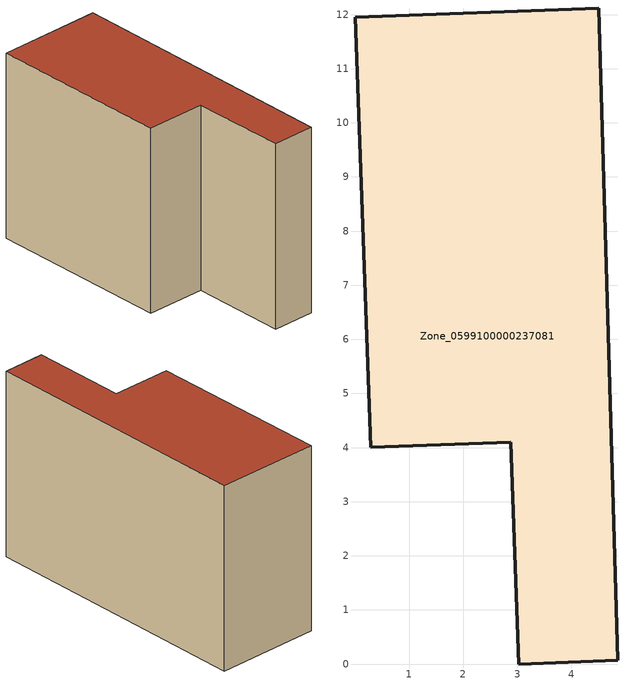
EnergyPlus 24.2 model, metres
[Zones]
Zone_0599100000237081
 floor ground (C_G): 3.03,0 2.88,4.1 0.29,4.01 0,11.95 4.5,12.12 4.86,0.07 z0
 wall outside (C_F): 2.88,4.1 3.03,0 4.86,0.07 4.5,12.12 0,11.95 0.29,4.01 2.88,4.1 z0:8
 roof outside (C_R): 4.5,12.12 0,11.95 0.29,4.01 2.88,4.1 3.03,0 4.86,0.07 z8
[BUILDING]
Pand.0599100000237081: North Axis=0; Terrain=City; Loads Convergence Tolerance Value=0.04; Temperature Convergence Tolerance Value=0.4; Solar Distribution=FullExterior; Maximum Number of Warmup Days=25; Minimum Number of Warmup Days=1
[Site:Location]
Rotterdam.The.Hague.AP_ZH_NLD Design_Conditions: Latitude=51.96; Longitude=4.45; Time Zone=1; Elevation=-4.5
[SITE:GROUNDTEMPERATURE:BUILDINGSURFACE]
18, 18, 18, 18, 18, 18, 18, 18, 18, 18, 18, 18
[MATERIAL] Thermal Absorptance=0.9; Solar Absorptance=0.7; Visible Absorptance=0.7
Name | Roughness | Thickness | Conductivity | Density | Specific Heat
G.TI.1946 | MediumSmooth | 0.15 | 1 | 540 | 1210
F.TI.1946 | Rough | 0.3 | 0.857143 | 1920 | 840
R.TI.1946 | MediumRough | 0.2 | 0.1 | 1500 | 1000
[CONSTRUCTION]
C_G: G.TI.1946
C_F: F.TI.1946
C_R: R.TI.1946
[ZONE]
Zone_0599100000237081: Type=1; Multiplier=1; Ceiling Height=Autocalculate; Volume=Autocalculate; Floor Area=autocalculate; Part of Total Floor Area=Yes
[ZONEINFILTRATION:DESIGNFLOWRATE]
Infil_Zone_0599100000237081: Zone or ZoneList or Space or SpaceList=Zone_0599100000237081; Schedule=AlwaysOn; Design Flow Rate Calculation Method=Flow/Area; Flow Rate per Floor Area=0.003; Constant Term Coefficient=1; Temperature Term Coefficient=0; Velocity Term Coefficient=0; Velocity Squared Term Coefficient=0
[HVACTEMPLATE:ZONE:IDEALLOADSAIRSYSTEM]
Zone_0599100000237081: Maximum Heating Supply Air Temperature=50; Minimum Cooling Supply Air Temperature=13; Maximum Heating Supply Air Humidity Ratio=0.0156; Minimum Cooling Supply Air Humidity Ratio=0.0077; Heating Limit=NoLimit; Cooling Limit=NoLimit; Dehumidification Control Type=ConstantSensibleHeatRatio; Cooling Sensible Heat Ratio=0.7; Dehumidification Setpoint=60; Humidification Control Type=None; Humidification Setpoint=30; Outdoor Air Method=None; Outdoor Air Flow Rate per Person=0.00944; Outdoor Air Flow Rate per Zone Floor Area=0; Outdoor Air Flow Rate per Zone=0; Demand Controlled Ventilation Type=None; Outdoor Air Economizer Type=NoEconomizer; Heat Recovery Type=None; Sensible Heat Recovery Effectiveness=0.7; Latent Heat Recovery Effectiveness=0.65
[ZONECONTROL:THERMOSTAT]
ThermostatControl_Zone_0599100000237081: Zone or ZoneList=Zone_0599100000237081; Control Type Schedule=DualSetpointControlType; Control 1=Thermostat_Zone_0599100000237081; Temperature Difference Between Cutout And Setpoint=0
[THERMOSTATSETPOINT:DUALSETPOINT]
Thermostat_Zone_0599100000237081: Heating Setpoint Temperature Schedule=HeatingSetpoint_Zone_0599100000237081; Cooling Setpoint Temperature Schedule=CoolingSetpoint_Zone_0599100000237081
[SCHEDULE:COMPACT]
HeatingSetpoint_Zone_0599100000237081: Through: 12/31, For: AllDays, Until: 24:00, 21
CoolingSetpoint_Zone_0599100000237081: Through: 12/31, For: AllDays, Until: 24:00, 24
DualSetpointControlType: Through: 12/31, For: AllDays, Until: 24:00, 4
AlwaysOn: Through: 12/31, For: AllDays, Until: 24:00, 1
